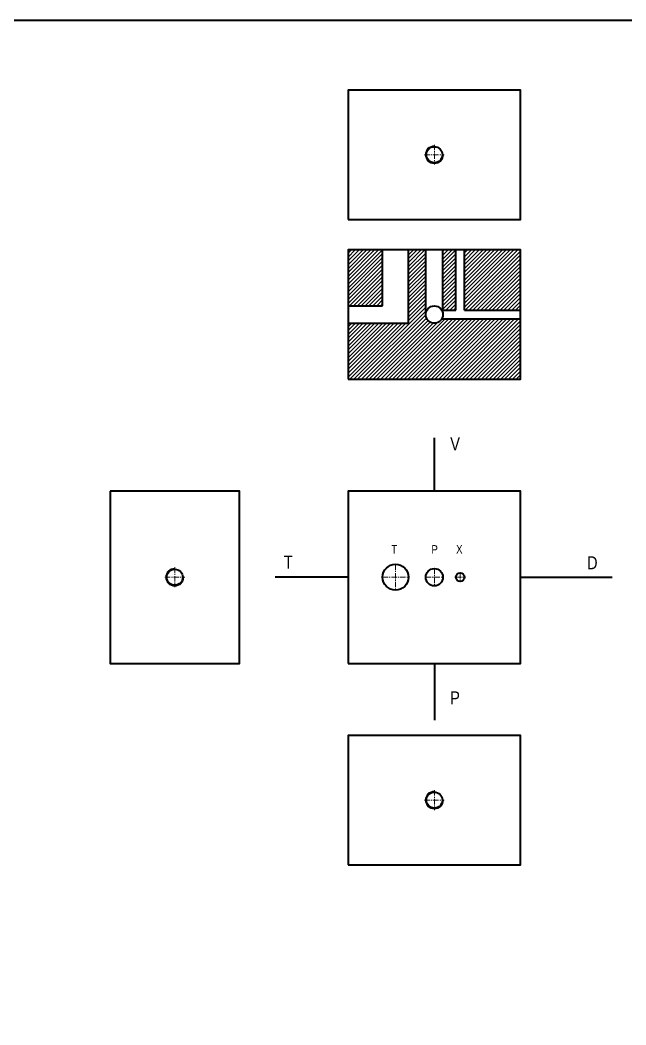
# Model space of a CAD drawing. Header units: millimetres. Extents: x -11382 to 23553, y -372 to 10786.
# Drawn here: x 13687 to 14390, y 4609 to 5775 of the extents above; entities that cross this region are included whole.
import ezdxf

# ---------------------------------------------------------------- set-up
doc = ezdxf.new("R2010")
doc.units = ezdxf.units.MM
doc.header["$LTSCALE"] = 0.2
doc.linetypes.add('CENTER', pattern=[50.8, 31.75, -6.35, 6.35, -6.35])
for name, color, linetype, lineweight in [('đường bao thấy', 7, 'Continuous', 40), ('đường mặt cắt', 160, 'Continuous', 15), ('đường nét mảnh', 220, 'Continuous', 15), ('đường nét tâm', 137, 'CENTER', 15)]:
    doc.layers.add(name, color=color, linetype=linetype, lineweight=lineweight)
doc.styles.add('nhat 2.5', font='arial.ttf', dxfattribs={"width": 0.8, "height": 2.5})

msp = doc.modelspace()

# ---------------------------------------------------------------- hatches: boundary and pattern name
at = {"layer": 'đường mặt cắt'}
h = msp.add_hatch(dxfattribs=at)
h.set_pattern_fill('ANSI31', color=256, style=0)
h.paths.add_polyline_path([(14107.568, 5508.692), (14067.568, 5508.692), (14067.568, 5443.692), (14107.568, 5443.692)], flags=17)
h = msp.add_hatch(dxfattribs=at)
h.set_pattern_fill('ANSI31', color=256, style=0)
h.paths.add_polyline_path([(14157.568, 5508.692), (14137.568, 5508.692), (14137.568, 5423.692), (14067.568, 5423.692), (14067.568, 5358.692), (14267.568, 5358.692), (14267.568, 5428.692), (14202.568, 5428.692), (14176.228, 5428.692, -0.76732699), (14157.568, 5433.692)])
h = msp.add_hatch(dxfattribs=at)
h.set_pattern_fill('ANSI31', color=256, style=0)
h.paths.add_polyline_path([(14192.568, 5508.692), (14177.568, 5508.692), (14177.568, 5438.692), (14192.568, 5438.692)], flags=17)
h = msp.add_hatch(dxfattribs=at)
h.set_pattern_fill('ANSI31', color=256, style=0)
h.paths.add_polyline_path([(14267.568, 5508.692), (14202.568, 5508.692), (14202.568, 5438.692), (14267.568, 5438.692)], flags=17)

# ---------------------------------------------------------------- linework, layer by layer
at = {"layer": 'đường bao thấy'}
for p, q in [((14107.568, 5443.692), (14107.568, 5508.692)), ((14137.568, 5423.692), (14137.568, 5508.692)), ((14157.568, 5433.692), (14157.568, 5508.692)), ((14177.568, 5438.692), (14177.568, 5508.692)), ((14192.568, 5438.692), (14192.568, 5508.692)), ((14202.568, 5438.692), (14202.568, 5508.692)), ((14067.568, 5443.692), (14107.568, 5443.692)), ((14176.228, 5438.692), (14192.568, 5438.692)), ((14202.568, 5438.692), (14267.568, 5438.692)), ((14067.568, 5423.692), (14137.568, 5423.692)), ((14176.228, 5428.692), (14202.568, 5428.692)), ((14202.568, 5428.692), (14267.568, 5428.692)), ((14167.568, 5228.906), (14167.568, 5290.602)), ((14067.568, 5128.906), (13982.871, 5128.906)), ((14267.568, 5128.906), (14373.893, 5128.906)), ((14167.568, 5028.906), (14167.568, 4963.196))]:
    msp.add_line(p, q, dxfattribs=at)
at = {"layer": 'đường bao thấy', "ltscale": 5}
msp.add_lwpolyline([(12983.847, 5775.37), (18024.825, 5775.37), (18024.825, 1397.743), (12983.847, 1397.743)], close=True, dxfattribs=at)
at = {"layer": 'đường bao thấy'}
for points in [[(14067.568, 5544.184), (14267.568, 5544.184), (14267.568, 5694.184), (14067.568, 5694.184)], [(14067.568, 5358.692), (14267.568, 5358.692), (14267.568, 5508.692), (14067.568, 5508.692)], [(13791.325, 5228.906), (13791.325, 5028.906), (13941.325, 5028.906), (13941.325, 5228.906)], [(14067.568, 5028.906), (14267.568, 5028.906), (14267.568, 5228.906), (14067.568, 5228.906)], [(14067.568, 4795.323), (14267.568, 4795.323), (14267.568, 4945.323), (14067.568, 4945.323)]]:
    msp.add_lwpolyline(points, close=True, dxfattribs=at)
for centre, radius in [((14167.568, 5619.184), 9.3), ((14167.568, 5433.692), 10), ((14122.568, 5128.906), 15), ((13866.325, 5128.906), 9.3), ((14167.568, 5128.906), 10), ((14197.568, 5128.906), 5), ((14167.568, 4870.323), 9.3)]:
    msp.add_circle(centre, radius, dxfattribs=at)
at = {"layer": 'đường nét mảnh'}
for centre in [(14167.568, 5619.184), (13866.325, 5128.906), (14167.568, 4870.323)]:
    msp.add_arc(centre, 10.5, 90, 0, dxfattribs=at)
at = {"layer": 'đường nét tâm'}
for p, q in [((14167.568, 5630.734), (14167.568, 5607.634)), ((14156.018, 5619.184), (14179.118, 5619.184)), ((14122.568, 5143.906), (14122.568, 5113.906)), ((13866.325, 5140.456), (13866.325, 5117.356)), ((14167.568, 5138.906), (14167.568, 5118.906)), ((14197.568, 5133.906), (14197.568, 5123.906)), ((13854.775, 5128.906), (13877.875, 5128.906)), ((14107.568, 5128.906), (14137.568, 5128.906)), ((14157.568, 5128.906), (14177.568, 5128.906)), ((14192.568, 5128.906), (14202.568, 5128.906)), ((14167.568, 4881.873), (14167.568, 4858.773)), ((14156.018, 4870.323), (14179.118, 4870.323))]:
    msp.add_line(p, q, dxfattribs=at)

# ---------------------------------------------------------------- texts
at = {"layer": 'đường bao thấy', "width": 13.40721, "attachment_point": 1, "style": 'nhat 2.5'}
for s, insert, char_height in [('V', (14186.064, 5291.05), 15), ('T', (14117.613, 5166.402), 10), ('P', (14164.174, 5166.131), 10), ('X', (14192.818, 5166.304), 10), ('T', (13992.836, 5153.952), 15), ('D', (14344.859, 5153.149), 15), ('P', (14186.064, 4996.463), 15)]:
    msp.add_mtext(s, dxfattribs=dict(at, insert=insert, char_height=char_height))

doc.saveas('drawing.dxf')
